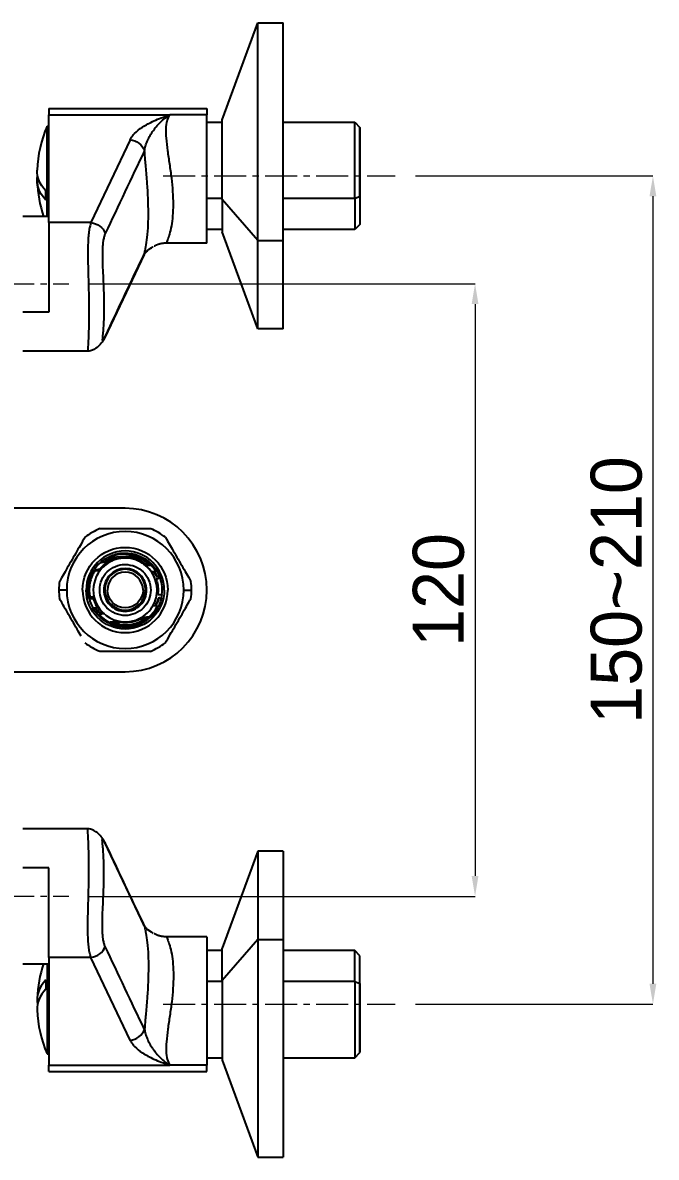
# Model space of a CAD drawing. Extents: x 0 to 1128, y 0 to 827.
# Drawn here: x 726.5 to 850.8, y 464.1 to 686.4 of the extents above; entities that cross this region are included whole.
import ezdxf

# ---------------------------------------------------------------- set-up
doc = ezdxf.new("R2010")
doc.units = 0
doc.header["$LTSCALE"] = 10
doc.header["$MEASUREMENT"] = 0
doc.header["$PDMODE"] = 3
doc.header["$PDSIZE"] = -10
doc.linetypes.add('CENTER', pattern=[2, 1.25, -0.25, 0.25, -0.25])
doc.linetypes.add('CENTER2', pattern=[28.575, 19.05, -3.175, 3.175, -3.175])
doc.layers.get('0').update_dxf_attribs({"linetype": 'CONTINUOUS'})
doc.layers.get('DEFPOINTS').update_dxf_attribs({"linetype": 'CONTINUOUS'})
doc.layers.add('1', color=7, linetype='CONTINUOUS')
doc.layers.add('Cneter', color=1, linetype='CENTER2', lineweight=13)
doc.styles.add('Daelim Dimension', font='')
doc.styles.get('Daelim Dimension').set_extended_font_data('나눔고딕')
doc.dimstyles.new('DEFAULT', dxfattribs={"dimscale": 2, "dimtxt": 2, "dimasz": 2, "dimexe": 0, "dimexo": 2, "dimgap": 1, "dimtad": 1, "dimdec": 0, "dimzin": 9, "dimdsep": 46, "dimtxsty": 'Daelim Dimension', "dimcen": 0.5, "dimclrd": 5, "dimclre": 5, "dimclrt": 256, "dimadec": 1, "dimazin": 0, "dimtfac": 1, "dimtdec": 0, "dimtix": 1, "dimtmove": 0, "dimatfit": 3, "dimfxl": 1, "dimtolj": 1, "dimtzin": 1, "dimlwd": 9, "dimlwe": 9, "dimarcsym": 0})

# ---------------------------------------------------------------- blocks, each defined once
blk = doc.blocks.new('*D0')
at = {"color": 5, "lineweight": 9, "ltscale": 0.5, "transparency": 16777216}
for p, q in [((739.6, 635.27), (815.21, 635.27)), ((815.21, 631.27), (815.21, 519.26)), ((739.6, 515.26), (815.21, 515.26))]:
    blk.add_line(p, q, dxfattribs=at)
at = {"color": 5, "ltscale": 0.5, "transparency": 16777216}
for points in [[(814.55, 631.27), (815.88, 631.27), (815.21, 635.27)], [(814.55, 519.26), (815.88, 519.26), (815.21, 515.26)]]:
    blk.add_solid(points, dxfattribs=at)
at = {"layer": 'DEFPOINTS', "color": 0, "ltscale": 0.5, "transparency": 16777216}
for p in [(735.6, 635.27), (735.6, 515.26), (815.21, 515.26)]:
    blk.add_point(p, dxfattribs=at)
at = {"color": 7, "ltscale": 0.5, "transparency": 16777216, "insert": (808.08, 575.27), "char_height": 10, "attachment_point": 5, "rotation": 90, "style": 'Daelim Dimension'}
blk.add_mtext('\\A1;120', dxfattribs=at)
blk = doc.blocks.new('*D1')
at = {"color": 5, "lineweight": 9, "ltscale": 0.5, "transparency": 16777216}
for p, q in [((803.55, 656.4), (850.09, 656.4)), ((850.09, 652.4), (850.09, 498.14)), ((803.55, 494.14), (850.09, 494.14))]:
    blk.add_line(p, q, dxfattribs=at)
at = {"color": 5, "ltscale": 0.5, "transparency": 16777216}
for points in [[(849.42, 652.4), (850.75, 652.4), (850.09, 656.4)], [(849.42, 498.14), (850.75, 498.14), (850.09, 494.14)]]:
    blk.add_solid(points, dxfattribs=at)
at = {"layer": 'DEFPOINTS', "color": 0, "ltscale": 0.5, "transparency": 16777216}
for p in [(799.55, 656.4), (799.55, 494.14), (850.09, 494.14)]:
    blk.add_point(p, dxfattribs=at)
at = {"color": 7, "ltscale": 0.5, "transparency": 16777216, "insert": (842.95, 575.27), "char_height": 10, "attachment_point": 5, "rotation": 90, "style": 'Daelim Dimension'}
blk.add_mtext('\\A1;150~210', dxfattribs=at)

msp = doc.modelspace()

# ---------------------------------------------------------------- linework, layer by layer
at = {"ltscale": 0.5}
for p, q in [((792.62, 665.9), (792.62, 646.9)), ((792.62, 484.64), (792.62, 503.64))]:
    msp.add_line(p, q, dxfattribs=at)
at = {"layer": '1', "color": 7, "linetype": 'Continuous'}
for p, q in [((765.62, 667.35), (772.62, 686.4)), ((772.62, 686.4), (777.62, 686.4)), ((772.62, 643.72), (772.62, 686.4)), ((777.62, 643.72), (777.62, 686.4)), ((731.62, 669.6), (762.62, 669.6)), ((731.62, 669.6), (731.62, 668.37)), ((762.62, 669.6), (762.62, 668.37)), ((731.62, 668.37), (755.37, 668.37)), ((731.62, 647.23), (731.62, 668.37)), ((762.62, 668.37), (755.37, 668.37)), ((762.62, 643.2), (762.62, 668.37)), ((762.62, 666.9), (765.62, 666.9)), ((765.62, 651.77), (765.62, 667.35)), ((777.62, 666.9), (791.62, 666.9)), ((791.62, 666.9), (792.62, 665.9)), ((791.62, 651.96), (791.62, 666.9)), ((731.3, 666.15), (731.62, 666.15)), ((731.3, 652.28), (731.3, 666.15)), ((792.62, 652.39), (792.62, 665.9)), ((747.6, 663.48), (739.91, 647.23)), ((731.3, 652.28), (731.62, 652.28)), ((731.3, 648.47), (731.3, 652.28)), ((765.62, 651.96), (762.62, 651.96)), ((772.62, 643.72), (765.62, 651.77)), ((765.62, 651.77), (765.62, 645.45)), ((791.62, 651.96), (777.62, 651.96)), ((791.62, 651.96), (792.62, 652.39)), ((791.62, 651.96), (791.62, 645.9)), ((792.62, 652.39), (792.62, 646.9)), ((726.52, 648.47), (731.62, 648.47)), ((731.62, 647.23), (731.62, 629.69)), ((739.91, 647.23), (731.62, 647.23)), ((792.62, 646.9), (791.62, 645.9)), ((765.62, 645.9), (762.62, 645.9)), ((772.62, 626.4), (765.62, 645.45)), ((791.62, 645.9), (777.62, 645.9)), ((762.62, 643.2), (754.59, 643.2)), ((754.65, 643.22), (754.65, 643.21)), ((772.62, 643.72), (777.62, 643.72)), ((772.62, 626.4), (772.62, 643.72)), ((777.62, 626.4), (777.62, 643.72)), ((750.31, 640.98), (742.62, 624.74)), ((731.62, 629.69), (726.52, 629.69)), ((777.62, 626.4), (772.62, 626.4)), ((739.36, 622.07), (726.52, 622.07)), ((739.36, 622.07), (739.36, 622.07)), ((746.62, 591.27), (715.17, 591.27)), ((738.73, 585.6), (738.73, 585.6)), ((735.15, 575.27), (733.62, 575.27)), ((758.09, 575.27), (759.62, 575.27)), ((746.62, 571.33), (746.62, 571.07)), ((754.51, 564.94), (754.51, 564.94)), ((715.17, 559.27), (746.62, 559.27)), ((739.36, 528.47), (726.52, 528.47)), ((739.36, 528.47), (739.36, 528.47)), ((750.31, 509.56), (742.62, 525.8)), ((772.62, 524.14), (765.62, 505.09)), ((777.62, 524.14), (772.62, 524.14)), ((772.62, 524.14), (772.62, 506.82)), ((777.62, 524.14), (777.62, 506.82)), ((731.62, 520.85), (726.52, 520.85)), ((731.62, 503.31), (731.62, 520.85)), ((762.62, 507.34), (754.59, 507.34)), ((754.65, 507.32), (754.65, 507.33)), ((762.62, 507.34), (762.62, 482.18)), ((772.62, 506.82), (765.62, 498.77)), ((772.62, 506.82), (777.62, 506.82)), ((772.62, 506.82), (772.62, 464.14)), ((777.62, 506.82), (777.62, 464.14)), ((765.62, 504.64), (762.62, 504.64)), ((765.62, 498.77), (765.62, 505.09)), ((791.62, 504.64), (777.62, 504.64)), ((792.62, 503.64), (791.62, 504.64)), ((791.62, 498.58), (791.62, 504.64)), ((739.91, 503.31), (731.62, 503.31)), ((731.62, 503.31), (731.62, 482.18)), ((747.6, 487.07), (739.91, 503.31)), ((792.62, 498.16), (792.62, 503.64)), ((726.52, 502.07), (731.62, 502.07)), ((731.3, 502.07), (731.3, 498.26)), ((731.3, 498.26), (731.62, 498.26)), ((731.3, 498.26), (731.3, 484.39)), ((765.62, 498.58), (762.62, 498.58)), ((765.62, 498.77), (765.62, 483.19)), ((791.62, 498.58), (777.62, 498.58)), ((791.62, 498.58), (791.62, 483.64)), ((791.62, 498.58), (792.62, 498.16)), ((792.62, 498.16), (792.62, 484.64)), ((791.62, 483.64), (792.62, 484.64)), ((731.3, 484.39), (731.62, 484.39)), ((762.62, 483.64), (765.62, 483.64)), ((765.62, 483.19), (772.62, 464.14)), ((777.62, 483.64), (791.62, 483.64)), ((731.62, 482.18), (755.37, 482.18)), ((731.62, 480.94), (731.62, 482.18)), ((731.62, 480.94), (762.62, 480.94)), ((762.62, 482.18), (755.37, 482.18)), ((762.62, 480.94), (762.62, 482.18)), ((772.62, 464.14), (777.62, 464.14))]:
    msp.add_line(p, q, dxfattribs=at)
for centre, radius, start, end in [((754.32, 656.4), 25, 157.0455, 177.4704), ((754.32, 656.4), 25, 182.5296, 198.4957), ((746.62, 575.27), 16, 270, 90), ((746.62, 575.27), 13, 112.4101, 127.3637), ((746.62, 575.27), 13, 67.3613, 67.3837), ((746.62, 575.27), 13, 52.6186, 67.3613), ((746.62, 575.27), 11.47, 0, 180), ((746.62, 575.27), 13, 127.3637, 127.3862), ((746.62, 575.27), 7.65, 0, 180), ((746.62, 575.33), 4, 90, 270), ((746.62, 575.27), 3.5, 0, 180), ((746.62, 575.33), 4, 270, 90), ((746.62, 575.27), 13, 172.4102, 180), ((746.62, 575.27), 13, 0, 7.3971), ((746.62, 575.27), 13, 180, 187.4042), ((746.62, 575.27), 11.47, 180, 0), ((746.62, 575.27), 8.35, 180, 0), ((746.62, 575.27), 13, 352.4142, 0), ((746.62, 575.27), 13, 232.6248, 247.3604), ((746.62, 575.27), 13, 292.4031, 307.3291), ((746.62, 575.27), 13, 307.3291, 307.3836), ((746.62, 575.27), 13, 247.3604, 247.3868), ((754.32, 494.14), 25, 161.5043, 177.4704), ((754.32, 494.14), 25, 182.5296, 202.9545)]:
    msp.add_arc(centre, radius, start, end, dxfattribs=at)
at = {"layer": '1', "color": 7, "linetype": 'Continuous', "extrusion": (0, 0, -1)}
for radius, start, end in [(8.35, 0, 180), (7.65, 180, 0), (3.5, 180, 0)]:
    msp.add_arc((-746.62, 575.27), radius, start, end, dxfattribs=at)
for centre, major_axis, ratio, start_param, end_param in [((754.32, 655.5), (-24.98, 0), 0.422618, 5.909464, 6.369129), ((754.32, 657.31), (-24.98, 0), 0.422618, 5.909464, 6.301848), ((754.32, 656.4), (25, 0), 0.422618, 2.740961, 2.766889), ((739.91, 644.52), (-2.71, 1.28), 0.888708, 1.172682, 2.429241), ((739.91, 626.03), (2.71, -1.28), 0.888708, 0.000017, 0.050162), ((739.91, 626.03), (2.71, -1.28), 0.888708, 6.199308, 6.283203)]:
    msp.add_ellipse(centre, major_axis=major_axis, ratio=ratio, start_param=start_param, end_param=end_param, dxfattribs=at)
at = {"layer": '1', "color": 7, "linetype": 'Continuous'}
for centre, major_axis, ratio, start_param, end_param in [((739.91, 524.52), (2.71, 1.28), 0.888708, 0.000017, 0.050162), ((739.91, 524.52), (2.71, 1.28), 0.888708, 6.199308, 6.283203), ((739.91, 506.03), (-2.71, -1.28), 0.888708, 1.172682, 2.429241), ((754.32, 495.05), (-24.98, 0), 0.422618, 5.909464, 6.369129), ((754.32, 494.14), (25, 0), 0.422618, 2.740961, 2.766889), ((754.32, 493.23), (-24.98, 0), 0.422618, 5.909464, 6.301848)]:
    msp.add_ellipse(centre, major_axis=major_axis, ratio=ratio, start_param=start_param, end_param=end_param, dxfattribs=at)
for points, knots in [([(747.6, 663.48), (747.72, 663.69), (747.94, 664.1), (748.67, 664.95), (749.98, 666.01), (751.85, 667.01), (753.72, 667.8), (754.81, 668.17), (755.37, 668.37)], [0, 0, 0, 0, 0.109029, 0.212424, 0.446353, 0.704346, 0.846681, 1, 1, 1, 1]), ([(750.4, 661.36), (750.46, 661.65), (750.59, 662.26), (750.93, 663.17), (751.39, 664.12), (752.19, 665.43), (753.21, 666.65), (754.4, 667.71), (755.04, 668.14), (755.37, 668.37)], [0, 0, 0, 0, 0.105011, 0.216955, 0.335603, 0.463508, 0.736269, 0.866043, 1, 1, 1, 1]), ([(754.65, 643.21), (754.64, 643.19), (754.7, 643.24), (754.96, 643.77), (755.37, 644.9), (755.87, 647), (756.21, 650.67), (755.87, 655.11), (755.37, 658.69), (754.96, 661.34), (754.68, 663.69), (754.61, 665.66), (754.81, 667.26), (755.19, 668), (755.37, 668.37)], [0, 0, 0, 0, 0.051239, 0.128573, 0.204615, 0.280478, 0.426135, 0.571791, 0.647654, 0.723696, 0.801026, 0.86613, 0.933339, 1, 1, 1, 1]), ([(750.4, 641.19), (750.46, 641.45), (750.55, 641.82), (750.74, 642.83), (750.96, 644.31), (751.14, 646.61), (751.21, 650.09), (751.03, 654.04), (750.73, 657.56), (750.54, 659.69), (750.45, 660.74), (750.4, 661.36)], [0, 0, 0, 0, 0.0916, 0.133793, 0.261029, 0.399542, 0.500645, 0.738937, 0.866176, 0.920546, 1, 1, 1, 1]), ([(739.91, 647.23), (739.83, 646.98), (739.67, 646.46), (739.49, 645.45), (739.36, 644.11), (739.29, 642.27), (739.3, 639.16), (739.45, 634.72), (739.55, 629.55), (739.45, 625.25), (739.3, 622.94), (739.29, 622.16), (739.33, 622.07), (739.36, 622.07)], [0, 0, 0, 0, 0.0478, 0.095801, 0.144055, 0.21184, 0.288629, 0.434151, 0.579539, 0.724926, 0.870448, 0.947231, 1, 1, 1, 1]), ([(742.71, 645.12), (742.63, 644.94), (742.48, 644.56), (742.32, 643.81), (742.19, 642.81), (742.13, 641.4), (742.15, 639.53), (742.25, 637.38), (742.39, 634.37), (742.51, 630.59), (742.39, 627.43), (742.25, 625.6), (742.16, 624.71), (742.13, 624.25), (742.15, 624.07), (742.22, 624.05), (742.35, 624.23), (742.53, 624.58), (742.65, 624.82), (742.71, 624.95)], [0, 0, 0, 0, 0.036669, 0.074148, 0.112508, 0.166405, 0.23218, 0.29651, 0.363311, 0.499947, 0.636583, 0.703385, 0.767714, 0.817239, 0.853229, 0.887512, 0.943939, 0.971008, 1, 1, 1, 1]), ([(751.63, 642.22), (751.74, 642.29), (751.89, 642.38), (752.06, 642.48), (752.1, 642.5)], [0, 0, 0, 0, 0.751766, 1, 1, 1, 1]), ([(750.4, 641.19), (750.5, 641.33), (750.71, 641.6), (751.19, 641.94), (751.52, 642.15), (751.63, 642.22)], [0, 0, 0, 0, 0.413005, 0.810197, 1, 1, 1, 1]), ([(742.56, 624.62), (742.37, 624.25), (741.93, 623.55), (741.11, 622.73), (740.21, 622.2), (739.64, 622.08), (739.36, 622.07)], [0, 0, 0, 0, 0.233486, 0.481162, 0.73851, 1, 1, 1, 1]), ([(751.62, 587.27), (751.6, 587.27), (751.02, 587.27), (749.15, 587.27), (747.85, 587.27), (745.27, 587.27), (743.99, 587.27), (742.15, 587.27), (741.62, 587.27), (741.62, 587.27)], [0, 0, 0, 0, 0.25056, 0.25056, 0.50112, 0.50112, 0.75168, 0.75168, 1, 1, 1, 1]), ([(738.73, 585.6), (738.72, 585.58), (738.43, 585.09), (737.49, 583.46), (736.84, 582.34), (735.55, 580.1), (734.91, 579), (733.99, 577.4), (733.73, 576.94), (733.73, 576.94)], [0, 0, 0, 0, 0.25056, 0.25056, 0.50112, 0.50112, 0.75168, 0.75168, 1, 1, 1, 1]), ([(754.51, 585.6), (754.51, 585.6), (754.79, 585.13), (755.71, 583.53), (756.35, 582.42), (757.63, 580.19), (758.28, 579.08), (759.22, 577.45), (759.5, 576.96), (759.51, 576.94)], [0, 0, 0, 0, 0.25, 0.25, 0.5, 0.5, 0.75, 0.75, 1, 1, 1, 1]), ([(741.71, 580.61), (742.24, 581.1), (742.86, 581.52), (744.32, 582.19), (745.13, 582.42), (747.64, 582.64), (749.38, 582.15), (750.64, 581.3)], [0, 0, 0, 0, 0.25, 0.25, 0.5, 0.5, 1, 1, 1, 1]), ([(741.62, 579.35), (741.83, 579.6), (742.06, 579.84), (742.56, 580.29), (742.84, 580.5), (743.13, 580.7)], [0, 0, 0, 0, 0.49513, 0.49513, 1, 1, 1, 1]), ([(741.62, 575.27), (741.62, 575.95), (741.76, 576.64), (742.29, 577.86), (742.66, 578.39), (744, 579.71), (745.26, 580.27), (747.97, 580.27), (749.25, 579.7), (750.57, 578.4), (750.95, 577.87), (751.48, 576.64), (751.62, 575.95), (751.62, 575.27)], [0, 0, 0, 0, 0.125, 0.125, 0.25, 0.25, 0.5, 0.5, 0.75, 0.75, 0.875, 0.875, 1, 1, 1, 1]), ([(743.13, 580.7), (742.92, 580.68), (742.71, 580.67), (742.23, 580.64), (741.97, 580.62), (741.71, 580.61)], [0, 0, 0, 0, 0.446635, 0.446635, 1, 1, 1, 1]), ([(743.12, 580.92), (743.28, 581.03), (743.45, 581.12), (743.81, 581.3), (744, 581.38), (744.19, 581.46)], [0, 0, 0, 0, 0.497125, 0.497125, 1, 1, 1, 1]), ([(750.66, 580.03), (749.77, 580.79), (748.6, 581.35), (745.92, 581.62), (744.56, 581.3), (743.5, 580.68)], [0, 0, 0, 0, 0.5, 0.5, 1, 1, 1, 1]), ([(743.62, 581.65), (744.48, 581.72), (745.34, 581.79), (746.97, 581.93), (747.75, 582), (748.53, 582.06)], [0, 0, 0, 0, 0.523141, 0.523141, 1, 1, 1, 1]), ([(745.07, 581.53), (744.99, 581.53), (744.85, 581.52), (744.66, 581.5), (744.52, 581.48), (744.37, 581.45), (744.26, 581.46), (744.19, 581.46)], [0, 0, 0, 0, 0.250257, 0.50038, 0.62651, 0.752396, 1, 1, 1, 1]), ([(747.99, 581.78), (748.19, 581.73), (748.38, 581.68), (748.77, 581.56), (748.96, 581.49), (749.15, 581.42)], [0, 0, 0, 0, 0.496623, 0.496623, 1, 1, 1, 1]), ([(749.57, 581.45), (749.42, 581.52), (749.26, 581.59), (748.94, 581.72), (748.77, 581.78), (748.6, 581.83)], [0, 0, 0, 0, 0.497571, 0.497571, 1, 1, 1, 1]), ([(750.64, 581.3), (750.43, 581.29), (750.22, 581.28), (749.72, 581.25), (749.43, 581.23), (749.15, 581.21)], [0, 0, 0, 0, 0.424555, 0.424555, 1, 1, 1, 1]), ([(749.15, 581.21), (749.44, 581.08), (749.71, 580.94), (750.23, 580.62), (750.48, 580.44), (750.71, 580.25)], [0, 0, 0, 0, 0.493603, 0.493603, 1, 1, 1, 1]), ([(750.72, 580.25), (750.9, 580.26), (751.09, 580.28), (751.46, 580.3), (751.64, 580.31), (751.83, 580.31)], [0, 0, 0, 0, 0.499983, 0.499983, 1, 1, 1, 1]), ([(751.83, 580.31), (752.06, 580.07), (752.28, 579.82), (752.68, 579.26), (752.88, 578.96), (753.22, 578.29), (753.38, 577.91), (753.51, 577.51)], [0, 0, 0, 0, 0.318001, 0.318001, 0.65177, 0.65177, 1, 1, 1, 1]), ([(739.58, 573.53), (739.35, 574.48), (739.31, 575.53), (739.69, 577.61), (740.08, 578.53), (740.58, 579.28)], [0, 0, 0, 0, 0.5, 0.5, 1, 1, 1, 1]), ([(740.63, 578.98), (740.48, 578.74), (740.34, 578.48), (740.21, 578.21), (740.04, 577.81), (739.88, 577.37), (739.67, 576.47), (739.6, 576), (739.58, 575.55), (739.57, 575.28), (739.57, 575.01), (739.61, 574.48), (739.65, 574.22), (739.69, 573.96)], [0, 0, 0, 0, 0.180606, 0.180606, 0.180606, 0.441862, 0.441862, 0.697243, 0.697243, 0.697243, 0.846865, 0.846865, 1, 1, 1, 1]), ([(741.64, 579.05), (741.47, 579.04), (741.3, 579.03), (740.97, 579), (740.8, 578.99), (740.63, 578.98)], [0, 0, 0, 0, 0.500024, 0.500024, 1, 1, 1, 1]), ([(742.26, 579.75), (742.26, 579.75), (742.26, 579.75), (741.79, 579.28), (741.4, 578.75), (741.1, 578.17)], [0, 0, 0, 0, 0.002536, 0.002536, 1, 1, 1, 1]), ([(750.82, 575.27), (750.82, 576.39), (750.34, 577.51), (748.81, 579.01), (747.74, 579.47), (745.5, 579.47), (744.43, 579.01), (742.91, 577.51), (742.42, 576.39), (742.42, 575.27)], [0, 0, 0, 0, 0.25, 0.25, 0.5, 0.5, 0.75, 0.75, 1, 1, 1, 1]), ([(751.76, 580.1), (751.58, 580.09), (751.4, 580.08), (751.03, 580.06), (750.85, 580.04), (750.67, 580.03)], [0, 0, 0, 0, 0.499982, 0.499982, 1, 1, 1, 1]), ([(751.71, 578.89), (751.87, 578.9), (752.02, 578.91), (752.33, 578.93), (752.48, 578.94), (752.64, 578.94)], [0, 0, 0, 0, 0.499985, 0.499985, 1, 1, 1, 1]), ([(752.03, 572.14), (752.6, 573.13), (752.91, 574.27), (752.84, 576.13), (752.72, 576.76), (752.31, 577.93), (752.03, 578.44), (751.71, 578.89)], [0, 0, 0, 0, 0.5, 0.5, 0.75, 0.75, 1, 1, 1, 1]), ([(752.64, 578.94), (752.51, 579.15), (752.37, 579.35), (752.08, 579.74), (751.92, 579.92), (751.76, 580.09)], [0, 0, 0, 0, 0.497909, 0.497909, 1, 1, 1, 1]), ([(752.35, 578.64), (752.41, 578.53), (752.47, 578.42), (752.59, 578.2), (752.65, 578.08), (752.7, 577.96)], [0, 0, 0, 0, 0.498393, 0.498393, 1, 1, 1, 1]), ([(752.91, 577.97), (752.86, 578.09), (752.81, 578.21), (752.7, 578.44), (752.64, 578.55), (752.58, 578.65)], [0, 0, 0, 0, 0.4983, 0.4983, 1, 1, 1, 1]), ([(753.52, 577.51), (753.41, 577.5), (753.3, 577.5), (753.03, 577.48), (752.86, 577.47), (752.69, 577.45)], [0, 0, 0, 0, 0.384577, 0.384577, 1, 1, 1, 1]), ([(752.69, 577.45), (752.83, 577.06), (752.94, 576.63), (753.06, 575.78), (753.08, 575.34), (753.06, 574.92), (753.05, 574.73), (753.03, 574.54), (753, 574.36)], [0, 0, 0, 0, 0.407921, 0.407921, 0.815221, 0.815221, 0.815221, 1, 1, 1, 1]), ([(737.99, 566.21), (737.53, 567.01), (736.89, 568.12), (735.61, 570.35), (734.96, 571.46), (734.02, 573.09), (733.74, 573.58), (733.73, 573.6)], [0, 0, 0, 0, 0.333333, 0.333333, 0.666667, 0.666667, 1, 1, 1, 1]), ([(739.69, 573.96), (739.8, 573.96), (739.9, 573.96), (740.17, 573.97), (740.34, 573.98), (740.5, 573.98)], [0, 0, 0, 0, 0.384885, 0.384885, 1, 1, 1, 1]), ([(741.18, 571.8), (741.01, 572.07), (740.86, 572.35), (740.6, 572.94), (740.49, 573.24), (740.4, 573.56)], [0, 0, 0, 0, 0.495362, 0.495362, 1, 1, 1, 1]), ([(740.5, 574.03), (740.52, 573.89), (740.56, 573.75), (741.19, 571.47), (742.98, 569.72), (745.16, 569.2)], [0, 0, 0, 0, 0.06015, 0.06015, 1, 1, 1, 1]), ([(751.62, 575.27), (751.62, 573.91), (751.09, 572.7), (749.32, 570.88), (748, 570.28), (745.27, 570.27), (743.93, 570.87), (742.15, 572.7), (741.62, 573.91), (741.62, 575.27)], [0, 0, 0, 0, 0.25, 0.25, 0.5, 0.5, 0.75, 0.75, 1, 1, 1, 1]), ([(742.42, 575.27), (742.42, 574.14), (742.86, 573.11), (744.36, 571.57), (745.47, 571.07), (747.75, 571.07), (748.87, 571.57), (750.38, 573.11), (750.82, 574.14), (750.82, 575.27)], [0, 0, 0, 0, 0.25, 0.25, 0.5, 0.5, 0.75, 0.75, 1, 1, 1, 1]), ([(753.82, 574.39), (753.7, 573.43), (753.4, 572.56), (752.52, 570.96), (751.93, 570.24), (751.19, 569.64)], [0, 0, 0, 0, 0.5, 0.5, 1, 1, 1, 1]), ([(753.08, 573.7), (753.04, 573.51), (752.98, 573.34), (752.87, 572.98), (752.8, 572.81), (752.73, 572.64)], [0, 0, 0, 0, 0.498276, 0.498276, 1, 1, 1, 1]), ([(752.95, 572.66), (753.02, 572.83), (753.08, 573), (753.19, 573.35), (753.24, 573.53), (753.29, 573.71)], [0, 0, 0, 0, 0.498525, 0.498525, 1, 1, 1, 1]), ([(753.01, 574.36), (753.11, 574.36), (753.22, 574.37), (753.49, 574.37), (753.65, 574.38), (753.82, 574.39)], [0, 0, 0, 0, 0.392574, 0.392574, 1, 1, 1, 1]), ([(754.51, 564.94), (754.52, 564.96), (754.81, 565.46), (755.75, 567.08), (756.4, 568.21), (757.69, 570.44), (758.33, 571.55), (759.25, 573.14), (759.51, 573.6), (759.51, 573.6)], [0, 0, 0, 0, 0.25056, 0.25056, 0.50112, 0.50112, 0.75168, 0.75168, 1, 1, 1, 1]), ([(740.28, 571.75), (740.43, 571.76), (740.58, 571.77), (740.88, 571.78), (741.03, 571.79), (741.18, 571.8)], [0, 0, 0, 0, 0.499987, 0.499987, 1, 1, 1, 1]), ([(740.93, 571.46), (741, 571.35), (741.08, 571.24), (741.24, 571.03), (741.32, 570.93), (741.4, 570.83)], [0, 0, 0, 0, 0.499249, 0.499249, 1, 1, 1, 1]), ([(741.65, 570.85), (741.57, 570.95), (741.48, 571.05), (741.32, 571.26), (741.24, 571.36), (741.17, 571.47)], [0, 0, 0, 0, 0.499232, 0.499232, 1, 1, 1, 1]), ([(751.36, 570.05), (751.59, 570.26), (751.81, 570.49), (752.39, 571.18), (752.71, 571.68), (752.97, 572.21)], [0, 0, 0, 0, 0.337977, 0.337977, 1, 1, 1, 1]), ([(752.97, 572.21), (752.81, 572.2), (752.66, 572.19), (752.34, 572.16), (752.19, 572.15), (752.03, 572.14)], [0, 0, 0, 0, 0.49997, 0.49997, 1, 1, 1, 1]), ([(742.47, 570.6), (742.3, 570.58), (742.12, 570.56), (741.77, 570.53), (741.6, 570.52), (741.42, 570.51)], [0, 0, 0, 0, 0.499972, 0.499972, 1, 1, 1, 1]), ([(741.43, 570.51), (741.53, 570.4), (741.64, 570.29), (741.86, 570.07), (741.98, 569.97), (742.5, 569.53), (742.95, 569.22), (743.44, 568.98)], [0, 0, 0, 0, 0.185861, 0.185861, 0.371736, 0.371736, 1, 1, 1, 1]), ([(743.44, 568.98), (743.65, 569), (743.86, 569.03), (744.44, 569.1), (744.8, 569.14), (745.16, 569.19)], [0, 0, 0, 0, 0.367727, 0.367727, 1, 1, 1, 1]), ([(743.88, 568.57), (744.78, 568.2), (745.75, 568.01), (748.32, 568.04), (749.91, 568.62), (751.17, 569.63)], [0, 0, 0, 0, 0.376855, 0.376855, 1, 1, 1, 1]), ([(744.29, 568.62), (745.38, 568.24), (746.56, 568.12), (748.83, 568.49), (749.89, 568.93), (750.79, 569.59)], [0, 0, 0, 0, 0.508665, 0.508665, 1, 1, 1, 1]), ([(744.75, 568.69), (745.79, 568.39), (746.91, 568.34), (748.79, 568.73), (749.57, 569.04), (750.27, 569.48)], [0, 0, 0, 0, 0.566976, 0.566976, 1, 1, 1, 1]), ([(751.19, 569.64), (750.97, 569.62), (750.76, 569.6), (750.15, 569.53), (749.74, 569.48), (749.34, 569.42)], [0, 0, 0, 0, 0.342498, 0.342498, 1, 1, 1, 1]), ([(749.77, 569.87), (749.98, 569.9), (750.19, 569.93), (750.72, 569.99), (751.04, 570.02), (751.36, 570.05)], [0, 0, 0, 0, 0.397982, 0.397982, 1, 1, 1, 1]), ([(745.69, 568.89), (745.36, 568.84), (745.03, 568.8), (744.37, 568.71), (744.04, 568.67), (743.71, 568.63)], [0, 0, 0, 0, 0.499952, 0.499952, 1, 1, 1, 1]), ([(741.62, 563.27), (741.64, 563.27), (742.22, 563.27), (744.09, 563.27), (745.39, 563.27), (747.97, 563.27), (749.25, 563.27), (751.09, 563.27), (751.62, 563.27), (751.62, 563.27)], [0, 0, 0, 0, 0.25056, 0.25056, 0.50112, 0.50112, 0.75168, 0.75168, 1, 1, 1, 1]), ([(739.91, 503.31), (739.83, 503.56), (739.67, 504.08), (739.49, 505.1), (739.36, 506.44), (739.29, 508.27), (739.3, 511.38), (739.45, 515.82), (739.55, 521), (739.45, 525.29), (739.3, 527.6), (739.29, 528.38), (739.33, 528.47), (739.36, 528.47)], [0, 0, 0, 0, 0.0478, 0.095801, 0.144055, 0.21184, 0.288629, 0.434151, 0.579539, 0.724926, 0.870448, 0.947231, 1, 1, 1, 1]), ([(742.56, 525.92), (742.37, 526.29), (741.93, 526.99), (741.11, 527.82), (740.21, 528.34), (739.64, 528.47), (739.36, 528.47)], [0, 0, 0, 0, 0.233486, 0.481162, 0.73851, 1, 1, 1, 1]), ([(742.71, 505.42), (742.63, 505.61), (742.48, 505.98), (742.32, 506.73), (742.19, 507.73), (742.13, 509.15), (742.15, 511.01), (742.25, 513.16), (742.39, 516.17), (742.51, 519.96), (742.39, 523.12), (742.25, 524.94), (742.16, 525.83), (742.13, 526.29), (742.15, 526.47), (742.22, 526.49), (742.35, 526.31), (742.53, 525.96), (742.65, 525.72), (742.71, 525.59)], [0, 0, 0, 0, 0.036669, 0.074148, 0.112508, 0.166405, 0.23218, 0.29651, 0.363311, 0.499947, 0.636583, 0.703385, 0.767714, 0.817239, 0.853229, 0.887512, 0.943939, 0.971008, 1, 1, 1, 1]), ([(750.4, 509.35), (750.5, 509.21), (750.71, 508.94), (751.19, 508.61), (751.52, 508.39), (751.63, 508.32)], [0, 0, 0, 0, 0.413005, 0.810197, 1, 1, 1, 1]), ([(750.4, 509.35), (750.46, 509.09), (750.55, 508.72), (750.74, 507.71), (750.96, 506.24), (751.14, 503.93), (751.21, 500.45), (751.03, 496.5), (750.73, 492.98), (750.54, 490.85), (750.45, 489.8), (750.4, 489.18)], [0, 0, 0, 0, 0.0916, 0.133793, 0.261029, 0.399542, 0.500645, 0.738937, 0.866176, 0.920546, 1, 1, 1, 1]), ([(751.63, 508.32), (751.74, 508.25), (751.89, 508.16), (752.06, 508.06), (752.1, 508.04)], [0, 0, 0, 0, 0.751766, 1, 1, 1, 1]), ([(754.65, 507.33), (754.64, 507.35), (754.7, 507.3), (754.96, 506.77), (755.37, 505.64), (755.87, 503.54), (756.21, 499.87), (755.87, 495.43), (755.37, 491.85), (754.96, 489.2), (754.68, 486.85), (754.61, 484.88), (754.81, 483.29), (755.19, 482.55), (755.37, 482.18)], [0, 0, 0, 0, 0.051239, 0.128573, 0.204615, 0.280478, 0.426135, 0.571791, 0.647654, 0.723696, 0.801026, 0.86613, 0.933339, 1, 1, 1, 1]), ([(750.4, 489.18), (750.46, 488.89), (750.59, 488.29), (750.93, 487.37), (751.39, 486.42), (752.19, 485.11), (753.21, 483.89), (754.4, 482.83), (755.04, 482.4), (755.37, 482.18)], [0, 0, 0, 0, 0.105011, 0.216955, 0.335603, 0.463508, 0.736269, 0.866043, 1, 1, 1, 1]), ([(747.6, 487.07), (747.72, 486.85), (747.94, 486.44), (748.67, 485.6), (749.98, 484.53), (751.85, 483.53), (753.72, 482.75), (754.81, 482.37), (755.37, 482.18)], [0, 0, 0, 0, 0.109029, 0.212424, 0.446353, 0.704346, 0.846681, 1, 1, 1, 1])]:
    msp.add_open_spline(points, degree=3, knots=knots, dxfattribs=at)
for points, degree in [([(747.6, 663.48), (748.83, 663.37), (750.02, 662.48), (750.4, 661.36)], 3), ([(750.4, 661.36), (747.83, 655.95), (745.27, 650.53), (742.71, 645.12)], 3), ([(731.05, 652.54), (731.05, 652.64), (731.06, 652.84), (731.06, 653.15), (731.06, 653.35), (731.06, 653.45)], 3), ([(731.06, 651.64), (731.06, 651.74), (731.06, 651.94), (731.06, 652.23), (731.05, 652.43), (731.05, 652.54)], 3), ([(754.65, 643.2), (753.41, 643.21), (752.33, 642.62)], 2), ([(742.71, 624.95), (745.27, 630.36), (747.83, 635.78), (750.4, 641.19)], 3), ([(751.77, 642.31), (750.45, 641.45), (750.18, 640.73)], 2), ([(748.53, 582.06), (746.91, 582.51), (745.08, 582.33), (743.63, 581.65)], 3), ([(741.71, 580.61), (741.3, 580.23), (740.93, 579.8), (740.62, 579.35)], 3), ([(743.5, 580.68), (742.75, 580.25), (742.15, 579.71), (741.64, 579.05)], 3), ([(742.34, 580.87), (742.46, 580.88), (742.59, 580.89), (742.71, 580.9)], 3), ([(744.11, 580.98), (743.5, 580.71), (742.93, 580.35), (742.43, 579.91)], 3), ([(743.2, 581.2), (743.03, 581.11), (742.87, 581), (742.71, 580.9)], 3), ([(742.71, 580.9), (742.85, 580.91), (742.98, 580.91), (743.12, 580.92)], 3), ([(743.6, 581.41), (743.46, 581.35), (743.33, 581.28), (743.2, 581.2)], 3), ([(743.3, 581.02), (743.26, 581.08), (743.23, 581.14), (743.2, 581.2)], 3), ([(744.19, 581.46), (743.99, 581.45), (743.79, 581.43), (743.59, 581.42)], 3), ([(747.99, 581.78), (747.69, 581.75), (747.39, 581.73), (747.09, 581.7)], 3), ([(748.6, 581.83), (748.4, 581.81), (748.19, 581.8), (747.99, 581.78)], 3), ([(749.15, 581.42), (749.29, 581.43), (749.43, 581.44), (749.57, 581.45)], 3), ([(749.57, 581.45), (749.7, 581.46), (749.83, 581.47), (749.96, 581.48)], 3), ([(751.23, 580.33), (750.74, 580.78), (750.18, 581.16), (749.57, 581.45)], 3), ([(751.5, 580.35), (751.05, 580.79), (750.53, 581.17), (749.96, 581.48)], 3), ([(751.65, 578.95), (751.26, 579.47), (750.8, 579.93), (750.28, 580.32)], 3), ([(751.82, 580.31), (751.46, 580.68), (751.07, 581.02), (750.64, 581.3)], 3), ([(741.64, 579.05), (740.55, 577.62), (740.13, 575.74), (740.5, 573.98)], 3), ([(740.58, 579.28), (740.76, 579.29), (741.12, 579.31), (741.46, 579.34), (741.62, 579.35)], 3), ([(752.57, 577.14), (752.22, 578.25), (751.56, 579.27), (750.67, 580.03)], 3), ([(752.35, 578.64), (752.28, 578.64), (752.2, 578.63), (752.13, 578.63)], 3), ([(752.58, 578.65), (752.54, 578.65), (752.46, 578.65), (752.39, 578.65), (752.35, 578.64)], 3), ([(752.69, 578.86), (752.62, 578.98), (752.55, 579.09), (752.47, 579.2)], 3), ([(752.7, 577.96), (752.77, 577.96), (752.84, 577.97), (752.92, 577.97)], 3), ([(752.92, 577.97), (752.99, 577.98), (753.06, 577.98), (753.13, 577.98)], 3), ([(753.34, 577.39), (753.28, 577.59), (753.21, 577.79), (753.13, 577.98)], 3), ([(752.74, 577.32), (752.72, 577.36), (752.71, 577.41), (752.69, 577.45)], 3), ([(753.82, 574.39), (753.95, 575.44), (753.84, 576.5), (753.51, 577.51)], 3), ([(740.4, 573.56), (740.27, 573.55), (740, 573.54), (739.72, 573.53), (739.58, 573.53)], 3), ([(739.59, 573.51), (739.74, 572.9), (739.97, 572.31), (740.28, 571.75)], 3), ([(740.5, 573.98), (740.79, 572.65), (741.45, 571.5), (742.47, 570.6)], 3), ([(753, 574.36), (753.05, 574.66), (753.07, 574.97), (753.07, 575.27)], 3), ([(753.29, 573.71), (753.22, 573.7), (753.15, 573.7), (753.08, 573.7)], 3), ([(753.5, 573.72), (753.43, 573.71), (753.36, 573.71), (753.29, 573.71)], 3), ([(743.71, 568.63), (742.19, 569.3), (741.02, 570.42), (740.28, 571.75)], 3), ([(740.93, 571.46), (740.85, 571.45), (740.78, 571.45), (740.7, 571.44)], 3), ([(740.87, 571.55), (740.89, 571.52), (740.91, 571.49), (740.93, 571.46)], 3), ([(741.16, 571.47), (741.09, 571.47), (741.01, 571.46), (740.93, 571.46)], 3), ([(749.77, 569.87), (750.93, 570.55), (751.84, 571.61), (752.37, 572.83)], 3), ([(752.5, 572.63), (752.58, 572.63), (752.65, 572.64), (752.73, 572.64)], 3), ([(752.73, 572.64), (752.8, 572.65), (752.88, 572.65), (752.95, 572.66)], 3), ([(741.4, 570.83), (741.49, 570.84), (741.57, 570.85), (741.65, 570.85)], 3), ([(741.65, 570.85), (741.74, 570.86), (741.82, 570.87), (741.9, 570.87)], 3), ([(745.16, 569.2), (746.72, 568.82), (748.42, 569.09), (749.77, 569.87)], 3), ([(749.33, 569.42), (748.21, 568.91), (746.93, 568.7), (745.69, 568.89)], 3), ([(742.71, 525.59), (745.27, 520.18), (747.83, 514.77), (750.4, 509.35)], 3), ([(751.77, 508.23), (750.45, 509.09), (750.18, 509.81)], 2), ([(754.65, 507.34), (753.41, 507.33), (752.33, 507.93)], 2), ([(750.4, 489.18), (747.83, 494.6), (745.27, 500.01), (742.71, 505.42)], 3), ([(731.06, 498.9), (731.06, 498.8), (731.06, 498.61), (731.06, 498.31), (731.05, 498.11), (731.05, 498.01)], 3), ([(731.05, 498.01), (731.05, 497.91), (731.06, 497.7), (731.06, 497.4), (731.06, 497.19), (731.06, 497.09)], 3), ([(747.6, 487.07), (748.83, 487.17), (750.02, 488.07), (750.4, 489.18)], 3)]:
    msp.add_open_spline(points, degree=degree, dxfattribs=at)
at = {"layer": 'Cneter', "linetype": 'CENTER', "ltscale": 0.5}
for p, q in [((754.06, 656.4), (799.55, 656.4)), ((702.53, 635.27), (735.6, 635.27)), ((702.53, 515.27), (735.6, 515.27)), ((754.06, 494.14), (799.55, 494.14))]:
    msp.add_line(p, q, dxfattribs=at)

# ---------------------------------------------------------------- dimensions: what is measured, and where the dimension line sits
at = {"color": 5, "ltscale": 0.5}
dim = msp.add_linear_dim(base=(850.09, 494.14), p1=(799.55, 656.4), p2=(799.55, 494.14), angle=90, text='150~210', dimstyle='DEFAULT', override={"dimtxt": 5, "dimclrd": 5, "dimclre": 5, "dimclrt": 7}, dxfattribs=at)
dim.commit()
dim.dimension.update_dxf_attribs({"geometry": '*D1', "text_midpoint": (842.95, 575.27)})
dim = msp.add_linear_dim(base=(815.21, 515.26), p1=(735.6, 635.27), p2=(735.6, 515.26), angle=90, dimstyle='DEFAULT', override={"dimtxt": 5, "dimclrd": 5, "dimclre": 5, "dimclrt": 7}, dxfattribs=at)
dim.commit()
dim.dimension.update_dxf_attribs({"geometry": '*D0', "text_midpoint": (808.08, 575.27)})

doc.saveas('drawing.dxf')
